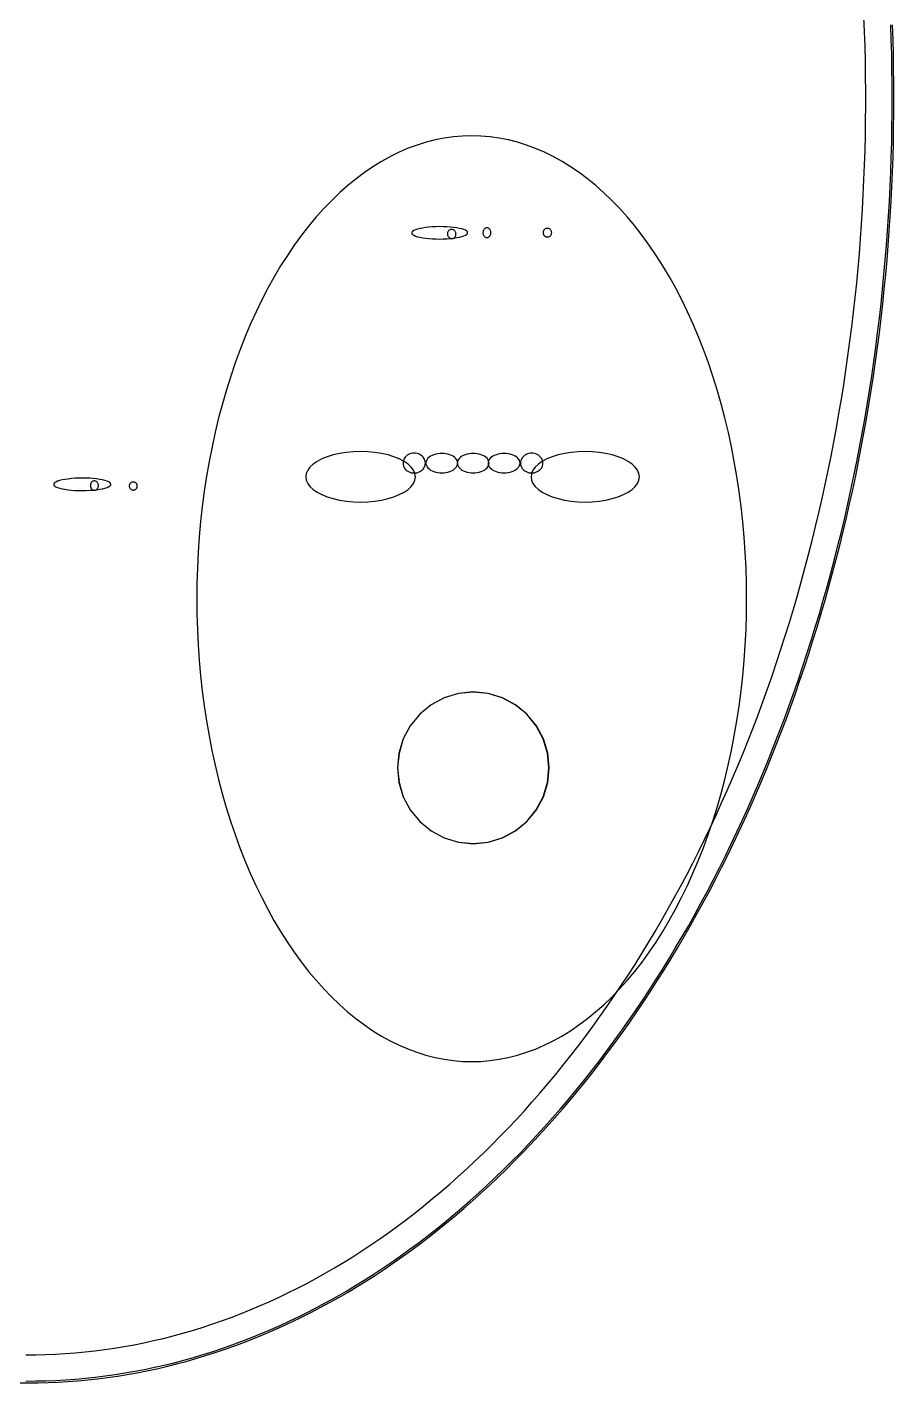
# Model space of a CAD drawing. Extents: x -4 to 217, y -26 to 302.
# Drawn here: x 106.2 to 216.7, y -25.6 to 147.2 of the extents above; entities that cross this region are included whole.
import ezdxf

# ---------------------------------------------------------------- set-up
doc = ezdxf.new("R2010")
doc.units = 0

msp = doc.modelspace()

# ---------------------------------------------------------------- linework, layer by layer
at = {"layer": 'CIRCLES'}
for p, q in [((161.17, 62.27), (159.35, 61.72)), ((161.16, 62.26), (159.35, 61.71)), ((163.04, 62.45), (161.16, 62.26)), ((163.05, 62.46), (161.17, 62.27)), ((164.93, 62.26), (163.04, 62.45)), ((164.94, 62.27), (163.05, 62.46)), ((166.74, 61.71), (164.93, 62.26)), ((166.76, 61.72), (164.94, 62.27)), ((157.68, 60.83), (156.22, 59.63)), ((157.68, 60.82), (156.22, 59.62)), ((159.35, 61.72), (157.68, 60.83)), ((159.35, 61.71), (157.68, 60.82)), ((168.41, 60.82), (166.74, 61.71)), ((168.43, 60.83), (166.76, 61.72)), ((169.87, 59.62), (168.41, 60.82)), ((169.89, 59.63), (168.43, 60.83)), ((156.22, 59.63), (155.01, 58.16)), ((156.22, 59.62), (155.02, 58.16)), ((171.07, 58.16), (169.87, 59.62)), ((171.1, 58.16), (169.89, 59.63)), ((155.01, 58.16), (154.12, 56.49)), ((155.02, 58.16), (154.13, 56.49)), ((171.96, 56.49), (171.07, 58.16)), ((171.99, 56.49), (171.1, 58.16)), ((154.12, 56.49), (153.57, 54.68)), ((154.13, 56.49), (153.58, 54.68)), ((172.51, 54.68), (171.96, 56.49)), ((172.54, 54.68), (171.99, 56.49)), ((153.57, 54.68), (153.38, 52.79)), ((153.58, 54.68), (153.39, 52.8)), ((172.7, 52.8), (172.51, 54.68)), ((172.73, 52.79), (172.54, 54.68)), ((153.38, 52.79), (153.57, 50.9)), ((153.39, 52.8), (153.58, 50.91)), ((172.51, 50.91), (172.7, 52.8)), ((172.54, 50.9), (172.73, 52.79)), ((153.57, 50.9), (154.12, 49.09)), ((153.58, 50.91), (154.13, 49.1)), ((171.96, 49.1), (172.51, 50.91)), ((171.99, 49.09), (172.54, 50.9)), ((154.12, 49.09), (155.01, 47.42)), ((154.13, 49.1), (155.02, 47.43)), ((171.07, 47.43), (171.96, 49.1)), ((171.1, 47.42), (171.99, 49.09)), ((155.01, 47.42), (156.22, 45.95)), ((155.02, 47.43), (156.22, 45.97)), ((169.87, 45.97), (171.07, 47.43)), ((169.89, 45.95), (171.1, 47.42)), ((156.22, 45.97), (157.68, 44.77)), ((156.22, 45.95), (157.68, 44.75)), ((168.41, 44.77), (169.87, 45.97)), ((168.43, 44.75), (169.89, 45.95)), ((157.68, 44.77), (159.35, 43.88)), ((157.68, 44.75), (159.35, 43.85)), ((159.35, 43.88), (161.16, 43.33)), ((159.35, 43.85), (161.17, 43.3)), ((161.16, 43.33), (163.04, 43.15)), ((161.17, 43.3), (163.05, 43.12)), ((163.04, 43.15), (164.93, 43.33)), ((163.05, 43.12), (164.94, 43.3)), ((164.93, 43.33), (166.74, 43.88)), ((164.94, 43.3), (166.76, 43.85)), ((166.74, 43.88), (168.41, 44.77)), ((166.76, 43.85), (168.43, 44.75))]:
    msp.add_line(p, q, dxfattribs=at)
at = {"layer": 'ELLIPSES'}
for p, q in [((212.93, 146.6), (212.86, 148.49)), ((216.33, 145.63), (216.27, 147.51)), ((216.56, 145.62), (216.49, 147.49)), ((212.99, 144.72), (212.93, 146.6)), ((216.39, 143.76), (216.33, 145.63)), ((216.61, 143.74), (216.56, 145.62)), ((213.04, 142.83), (212.99, 144.72)), ((216.42, 141.88), (216.39, 143.76)), ((216.64, 141.86), (216.61, 143.74)), ((213.07, 140.94), (213.04, 142.83)), ((216.44, 140), (216.42, 141.88)), ((216.67, 139.99), (216.64, 141.86)), ((213.08, 139.05), (213.07, 140.94)), ((216.45, 138.12), (216.44, 140)), ((216.67, 138.11), (216.67, 139.99)), ((213.08, 137.17), (213.08, 139.05)), ((213.07, 135.28), (213.08, 137.17)), ((216.44, 136.25), (216.45, 138.12)), ((216.67, 136.23), (216.67, 138.11)), ((213.04, 133.39), (213.07, 135.28)), ((216.42, 134.37), (216.44, 136.25)), ((216.64, 134.36), (216.67, 136.23)), ((159.35, 133.06), (158.19, 132.83)), ((160.52, 133.22), (159.35, 133.06)), ((161.69, 133.32), (160.52, 133.22)), ((162.86, 133.35), (161.69, 133.32)), ((164.03, 133.32), (162.86, 133.35)), ((165.2, 133.22), (164.03, 133.32)), ((166.37, 133.06), (165.2, 133.22)), ((212.99, 131.5), (213.04, 133.39)), ((216.39, 132.49), (216.42, 134.37)), ((216.61, 132.48), (216.64, 134.36)), ((154.74, 131.75), (153.6, 131.26)), ((155.88, 132.17), (154.74, 131.75)), ((157.03, 132.53), (155.88, 132.17)), ((158.19, 132.83), (157.03, 132.53)), ((167.53, 132.83), (166.37, 133.06)), ((168.69, 132.53), (167.53, 132.83)), ((169.84, 132.17), (168.69, 132.53)), ((170.99, 131.74), (169.84, 132.17)), ((172.12, 131.26), (170.99, 131.74)), ((212.93, 129.62), (212.99, 131.5)), ((216.33, 130.61), (216.39, 132.49)), ((216.56, 130.6), (216.61, 132.48)), ((151.36, 130.09), (150.26, 129.41)), ((152.48, 130.71), (151.36, 130.09)), ((153.6, 131.26), (152.48, 130.71)), ((173.25, 130.7), (172.12, 131.26)), ((174.36, 130.09), (173.25, 130.7)), ((175.46, 129.41), (174.36, 130.09)), ((212.86, 127.73), (212.93, 129.62)), ((216.27, 128.74), (216.33, 130.61)), ((216.49, 128.73), (216.56, 130.6)), ((148.11, 127.87), (147.05, 127.01)), ((149.18, 128.67), (148.11, 127.87)), ((150.26, 129.41), (149.18, 128.67)), ((176.55, 128.67), (175.46, 129.41)), ((177.62, 127.87), (176.55, 128.67)), ((216.19, 126.87), (216.27, 128.74)), ((216.41, 126.86), (216.49, 128.73)), ((147.05, 127.01), (146.02, 126.1)), ((178.67, 127.01), (177.62, 127.87)), ((179.71, 126.09), (178.67, 127.01)), ((212.77, 125.85), (212.86, 127.73)), ((216.1, 124.99), (216.19, 126.87)), ((216.32, 124.98), (216.41, 126.86)), ((145, 125.12), (144, 124.09)), ((146.02, 126.1), (145, 125.12)), ((180.72, 125.11), (179.71, 126.09)), ((181.72, 124.08), (180.72, 125.11)), ((212.67, 123.97), (212.77, 125.85)), ((215.99, 123.12), (216.1, 124.99)), ((216.21, 123.11), (216.32, 124.98)), ((143.02, 123), (142.07, 121.86)), ((144, 124.09), (143.02, 123)), ((182.7, 122.99), (181.72, 124.08)), ((183.65, 121.85), (182.7, 122.99)), ((212.55, 122.09), (212.67, 123.97)), ((215.86, 121.25), (215.99, 123.12)), ((216.08, 121.25), (216.21, 123.11)), ((142.07, 121.86), (141.14, 120.66)), ((155.23, 121.06), (155.2, 120.96)), ((155.32, 121.16), (155.23, 121.06)), ((155.46, 121.26), (155.32, 121.16)), ((155.67, 121.35), (155.46, 121.26)), ((155.93, 121.44), (155.67, 121.35)), ((156.24, 121.52), (155.93, 121.44)), ((156.59, 121.59), (156.24, 121.52)), ((156.97, 121.65), (156.59, 121.59)), ((157.39, 121.7), (156.97, 121.65)), ((157.83, 121.74), (157.39, 121.7)), ((158.29, 121.76), (157.83, 121.74)), ((158.76, 121.77), (158.29, 121.76)), ((159.22, 121.76), (158.76, 121.77)), ((159.68, 121.75), (159.22, 121.76)), ((160.12, 121.72), (159.68, 121.75)), ((159.77, 120.97), (159.76, 120.89)), ((159.78, 121.04), (159.77, 120.97)), ((159.81, 121.11), (159.78, 121.04)), ((159.85, 121.17), (159.81, 121.11)), ((159.89, 121.23), (159.85, 121.17)), ((159.94, 121.29), (159.89, 121.23)), ((160, 121.33), (159.94, 121.29)), ((160.06, 121.37), (160, 121.33)), ((160.13, 121.39), (160.06, 121.37)), ((160.54, 121.67), (160.12, 121.72)), ((160.19, 121.41), (160.13, 121.39)), ((160.27, 121.42), (160.19, 121.41)), ((160.34, 121.42), (160.27, 121.42)), ((160.41, 121.4), (160.34, 121.42)), ((160.48, 121.38), (160.41, 121.4)), ((160.54, 121.35), (160.48, 121.38)), ((160.93, 121.62), (160.54, 121.67)), ((160.6, 121.31), (160.54, 121.35)), ((160.66, 121.26), (160.6, 121.31)), ((160.71, 121.21), (160.66, 121.26)), ((160.75, 121.14), (160.71, 121.21)), ((160.79, 121.08), (160.75, 121.14)), ((160.82, 121.01), (160.79, 121.08)), ((160.83, 120.93), (160.82, 121.01)), ((161.28, 121.55), (160.93, 121.62)), ((161.59, 121.48), (161.28, 121.55)), ((161.85, 121.39), (161.59, 121.48)), ((162.06, 121.3), (161.85, 121.39)), ((162.21, 121.21), (162.06, 121.3)), ((162.3, 121.11), (162.21, 121.21)), ((162.33, 121), (162.3, 121.11)), ((162.3, 120.9), (162.33, 121)), ((164.28, 121.08), (164.27, 121)), ((164.27, 121), (164.28, 120.92)), ((164.29, 121.16), (164.28, 121.08)), ((164.31, 121.24), (164.29, 121.16)), ((164.34, 121.31), (164.31, 121.24)), ((164.38, 121.38), (164.34, 121.31)), ((164.42, 121.45), (164.38, 121.38)), ((164.47, 121.5), (164.42, 121.45)), ((164.53, 121.55), (164.47, 121.5)), ((164.59, 121.58), (164.53, 121.55)), ((164.65, 121.61), (164.59, 121.58)), ((164.72, 121.62), (164.65, 121.61)), ((164.78, 121.63), (164.72, 121.62)), ((164.85, 121.62), (164.78, 121.63)), ((164.91, 121.61), (164.85, 121.62)), ((164.98, 121.58), (164.91, 121.61)), ((165.04, 121.55), (164.98, 121.58)), ((165.09, 121.5), (165.04, 121.55)), ((165.14, 121.45), (165.09, 121.5)), ((165.19, 121.38), (165.14, 121.45)), ((165.22, 121.31), (165.19, 121.38)), ((165.25, 121.24), (165.22, 121.31)), ((165.28, 121.16), (165.25, 121.24)), ((165.29, 121.08), (165.28, 121.16)), ((165.29, 121), (165.29, 121.08)), ((165.29, 120.92), (165.29, 121)), ((171.97, 121.14), (171.95, 121.07)), ((171.95, 121.07), (171.95, 121)), ((171.95, 121), (171.95, 120.93)), ((171.99, 121.21), (171.97, 121.14)), ((172.02, 121.27), (171.99, 121.21)), ((172.06, 121.33), (172.02, 121.27)), ((172.11, 121.39), (172.06, 121.33)), ((172.16, 121.44), (172.11, 121.39)), ((172.22, 121.48), (172.16, 121.44)), ((172.29, 121.51), (172.22, 121.48)), ((172.36, 121.53), (172.29, 121.51)), ((172.43, 121.55), (172.36, 121.53)), ((172.5, 121.55), (172.43, 121.55)), ((172.57, 121.55), (172.5, 121.55)), ((172.64, 121.53), (172.57, 121.55)), ((172.71, 121.51), (172.64, 121.53)), ((172.77, 121.48), (172.71, 121.51)), ((172.83, 121.44), (172.77, 121.48)), ((172.89, 121.39), (172.83, 121.44)), ((172.94, 121.33), (172.89, 121.39)), ((172.98, 121.27), (172.94, 121.33)), ((173.01, 121.21), (172.98, 121.27)), ((173.03, 121.14), (173.01, 121.21)), ((173.04, 121.07), (173.03, 121.14)), ((173.05, 121), (173.04, 121.07)), ((173.04, 120.93), (173.05, 121)), ((184.58, 120.65), (183.65, 121.85)), ((212.41, 120.21), (212.55, 122.09)), ((215.73, 119.39), (215.86, 121.25)), ((215.95, 119.38), (216.08, 121.25)), ((140.23, 119.41), (139.35, 118.11)), ((141.14, 120.66), (140.23, 119.41)), ((155.2, 120.96), (155.23, 120.86)), ((155.23, 120.86), (155.32, 120.76)), ((155.32, 120.76), (155.47, 120.66)), ((155.47, 120.66), (155.68, 120.57)), ((155.68, 120.57), (155.94, 120.48)), ((155.94, 120.48), (156.24, 120.41)), ((156.24, 120.41), (156.6, 120.34)), ((156.6, 120.34), (156.98, 120.29)), ((156.98, 120.29), (157.4, 120.25)), ((157.4, 120.25), (157.84, 120.22)), ((157.84, 120.22), (158.3, 120.2)), ((158.3, 120.2), (158.77, 120.19)), ((158.77, 120.19), (159.23, 120.2)), ((159.23, 120.2), (159.69, 120.23)), ((159.69, 120.23), (160.13, 120.26)), ((159.76, 120.89), (159.76, 120.81)), ((159.76, 120.81), (159.76, 120.74)), ((159.76, 120.74), (159.78, 120.66)), ((159.78, 120.66), (159.81, 120.59)), ((159.81, 120.59), (159.85, 120.52)), ((159.85, 120.52), (159.89, 120.46)), ((159.89, 120.46), (159.94, 120.41)), ((159.94, 120.41), (160, 120.36)), ((160, 120.36), (160.06, 120.32)), ((160.06, 120.32), (160.12, 120.28)), ((160.12, 120.28), (160.19, 120.26)), ((160.13, 120.26), (160.55, 120.31)), ((160.19, 120.26), (160.26, 120.25)), ((160.26, 120.25), (160.33, 120.25)), ((160.33, 120.25), (160.4, 120.26)), ((160.4, 120.26), (160.47, 120.27)), ((160.47, 120.27), (160.54, 120.3)), ((160.54, 120.3), (160.6, 120.34)), ((160.55, 120.31), (160.94, 120.37)), ((160.6, 120.34), (160.66, 120.38)), ((160.66, 120.38), (160.71, 120.43)), ((160.71, 120.43), (160.75, 120.49)), ((160.75, 120.49), (160.79, 120.56)), ((160.79, 120.56), (160.81, 120.63)), ((160.81, 120.63), (160.83, 120.7)), ((160.84, 120.85), (160.83, 120.93)), ((160.83, 120.7), (160.84, 120.78)), ((160.84, 120.78), (160.84, 120.85)), ((160.94, 120.37), (161.29, 120.44)), ((161.29, 120.44), (161.6, 120.52)), ((161.6, 120.52), (161.86, 120.61)), ((161.86, 120.61), (162.06, 120.7)), ((162.06, 120.7), (162.21, 120.8)), ((162.21, 120.8), (162.3, 120.9)), ((164.28, 120.92), (164.29, 120.84)), ((164.29, 120.84), (164.31, 120.76)), ((164.31, 120.76), (164.34, 120.68)), ((164.34, 120.68), (164.38, 120.62)), ((164.38, 120.62), (164.42, 120.55)), ((164.42, 120.55), (164.47, 120.5)), ((164.47, 120.5), (164.53, 120.45)), ((164.53, 120.45), (164.59, 120.42)), ((164.59, 120.42), (164.65, 120.39)), ((164.65, 120.39), (164.72, 120.37)), ((164.72, 120.37), (164.78, 120.37)), ((164.78, 120.37), (164.85, 120.37)), ((164.85, 120.37), (164.91, 120.39)), ((164.91, 120.39), (164.98, 120.42)), ((164.98, 120.42), (165.04, 120.45)), ((165.04, 120.45), (165.09, 120.5)), ((165.09, 120.5), (165.14, 120.55)), ((165.14, 120.55), (165.19, 120.62)), ((165.19, 120.62), (165.22, 120.68)), ((165.22, 120.68), (165.25, 120.76)), ((165.25, 120.76), (165.28, 120.84)), ((165.28, 120.84), (165.29, 120.92)), ((171.95, 120.93), (171.97, 120.86)), ((171.97, 120.86), (171.99, 120.79)), ((171.99, 120.79), (172.02, 120.72)), ((172.02, 120.72), (172.06, 120.66)), ((172.06, 120.66), (172.11, 120.61)), ((172.11, 120.61), (172.16, 120.56)), ((172.16, 120.56), (172.22, 120.52)), ((172.22, 120.52), (172.29, 120.49)), ((172.29, 120.49), (172.36, 120.47)), ((172.36, 120.47), (172.43, 120.45)), ((172.43, 120.45), (172.5, 120.45)), ((172.5, 120.45), (172.57, 120.45)), ((172.57, 120.45), (172.64, 120.47)), ((172.64, 120.47), (172.71, 120.49)), ((172.71, 120.49), (172.77, 120.52)), ((172.77, 120.52), (172.83, 120.56)), ((172.83, 120.56), (172.89, 120.61)), ((172.89, 120.61), (172.94, 120.66)), ((172.94, 120.66), (172.98, 120.72)), ((172.98, 120.72), (173.01, 120.79)), ((173.01, 120.79), (173.03, 120.86)), ((173.03, 120.86), (173.04, 120.93)), ((185.49, 119.4), (184.58, 120.65)), ((186.37, 118.11), (185.49, 119.4)), ((212.27, 118.34), (212.41, 120.21)), ((215.57, 117.52), (215.73, 119.39)), ((215.8, 117.52), (215.95, 119.38)), ((139.35, 118.11), (138.49, 116.77)), ((187.23, 116.76), (186.37, 118.11)), ((212.1, 116.47), (212.27, 118.34)), ((215.41, 115.66), (215.57, 117.52)), ((215.63, 115.66), (215.8, 117.52)), ((138.49, 116.77), (137.66, 115.37)), ((188.06, 115.36), (187.23, 116.76)), ((211.93, 114.6), (212.1, 116.47)), ((137.66, 115.37), (136.86, 113.93)), ((188.86, 113.92), (188.06, 115.36)), ((211.73, 112.73), (211.93, 114.6)), ((215.23, 113.8), (215.41, 115.66)), ((215.45, 113.8), (215.63, 115.66)), ((136.09, 112.45), (135.35, 110.92)), ((136.86, 113.93), (136.09, 112.45)), ((189.63, 112.44), (188.86, 113.92)), ((190.37, 110.91), (189.63, 112.44)), ((211.53, 110.87), (211.73, 112.73)), ((215.03, 111.95), (215.23, 113.8)), ((215.25, 111.94), (215.45, 113.8)), ((135.35, 110.92), (134.64, 109.36)), ((191.08, 109.34), (190.37, 110.91)), ((211.3, 109.01), (211.53, 110.87)), ((214.82, 110.09), (215.03, 111.95)), ((215.04, 110.09), (215.25, 111.94)), ((134.64, 109.36), (133.96, 107.75)), ((191.76, 107.74), (191.08, 109.34)), ((211.07, 107.16), (211.3, 109.01)), ((214.6, 108.25), (214.82, 110.09)), ((214.82, 108.24), (215.04, 110.09)), ((133.96, 107.75), (133.31, 106.11)), ((192.4, 106.09), (191.76, 107.74)), ((210.82, 105.31), (211.07, 107.16)), ((214.36, 106.4), (214.6, 108.25)), ((214.58, 106.4), (214.82, 108.24)), ((133.31, 106.11), (132.7, 104.43)), ((193.02, 104.41), (192.4, 106.09)), ((214.11, 104.56), (214.36, 106.4)), ((214.33, 104.56), (214.58, 106.4)), ((132.7, 104.43), (132.12, 102.71)), ((193.6, 102.7), (193.02, 104.41)), ((210.55, 103.46), (210.82, 105.31)), ((213.84, 102.73), (214.11, 104.56)), ((214.06, 102.73), (214.33, 104.56)), ((132.12, 102.71), (131.57, 100.97)), ((194.14, 100.96), (193.6, 102.7)), ((210.27, 101.62), (210.55, 103.46)), ((213.56, 100.89), (213.84, 102.73)), ((213.78, 100.9), (214.06, 102.73)), ((131.57, 100.97), (131.06, 99.19)), ((194.65, 99.18), (194.14, 100.96)), ((209.98, 99.78), (210.27, 101.62)), ((213.26, 99.07), (213.56, 100.89)), ((213.49, 99.07), (213.78, 100.9)), ((131.06, 99.19), (130.58, 97.39)), ((195.13, 97.38), (194.65, 99.18)), ((209.67, 97.95), (209.98, 99.78)), ((212.95, 97.25), (213.26, 99.07)), ((213.18, 97.25), (213.49, 99.07)), ((130.58, 97.39), (130.14, 95.56)), ((195.57, 95.55), (195.13, 97.38)), ((209.35, 96.13), (209.67, 97.95)), ((212.63, 95.43), (212.95, 97.25)), ((212.86, 95.43), (213.18, 97.25)), ((130.14, 95.56), (129.74, 93.71)), ((195.97, 93.7), (195.57, 95.55)), ((209.01, 94.31), (209.35, 96.13)), ((212.29, 93.62), (212.63, 95.43)), ((212.52, 93.62), (212.86, 95.43)), ((129.74, 93.71), (129.37, 91.84)), ((196.33, 91.82), (195.97, 93.7)), ((208.66, 92.5), (209.01, 94.31)), ((211.94, 91.82), (212.29, 93.62)), ((212.17, 91.82), (212.52, 93.62)), ((129.37, 91.84), (129.05, 89.95)), ((143.14, 91.84), (142.64, 91.49)), ((143.75, 92.16), (143.14, 91.84)), ((144.43, 92.44), (143.75, 92.16)), ((145.19, 92.67), (144.43, 92.44)), ((146.01, 92.86), (145.19, 92.67)), ((146.88, 92.99), (146.01, 92.86)), ((147.77, 93.08), (146.88, 92.99)), ((148.69, 93.1), (147.77, 93.08)), ((149.6, 93.08), (148.69, 93.1)), ((150.49, 92.99), (149.6, 93.08)), ((151.36, 92.86), (150.49, 92.99)), ((152.18, 92.67), (151.36, 92.86)), ((152.94, 92.44), (152.18, 92.67)), ((153.62, 92.16), (152.94, 92.44)), ((154.23, 91.84), (153.62, 92.16)), ((154.1, 91.79), (154.09, 91.63)), ((154.09, 91.63), (154.1, 91.47)), ((154.14, 91.96), (154.1, 91.79)), ((154.2, 92.11), (154.14, 91.96)), ((154.28, 92.26), (154.2, 92.11)), ((154.74, 91.49), (154.23, 91.84)), ((154.38, 92.4), (154.28, 92.26)), ((154.5, 92.52), (154.38, 92.4)), ((154.64, 92.63), (154.5, 92.52)), ((154.8, 92.72), (154.64, 92.63)), ((154.97, 92.79), (154.8, 92.72)), ((155.14, 92.85), (154.97, 92.79)), ((155.33, 92.88), (155.14, 92.85)), ((155.51, 92.89), (155.33, 92.88)), ((155.7, 92.88), (155.51, 92.89)), ((155.88, 92.85), (155.7, 92.88)), ((156.06, 92.79), (155.88, 92.85)), ((156.22, 92.72), (156.06, 92.79)), ((156.38, 92.63), (156.22, 92.72)), ((156.52, 92.52), (156.38, 92.63)), ((156.64, 92.4), (156.52, 92.52)), ((156.74, 92.26), (156.64, 92.4)), ((156.83, 92.11), (156.74, 92.26)), ((156.89, 91.96), (156.83, 92.11)), ((156.92, 91.79), (156.89, 91.96)), ((156.94, 91.63), (156.92, 91.79)), ((156.92, 91.47), (156.94, 91.63)), ((157.02, 91.79), (157, 91.63)), ((157, 91.63), (157.02, 91.47)), ((157.07, 91.95), (157.02, 91.79)), ((157.16, 92.1), (157.07, 91.95)), ((157.27, 92.25), (157.16, 92.1)), ((157.42, 92.39), (157.27, 92.25)), ((157.6, 92.51), (157.42, 92.39)), ((157.8, 92.61), (157.6, 92.51)), ((158.02, 92.7), (157.8, 92.61)), ((158.26, 92.78), (158.02, 92.7)), ((158.51, 92.83), (158.26, 92.78)), ((158.77, 92.86), (158.51, 92.83)), ((159.04, 92.87), (158.77, 92.86)), ((159.3, 92.86), (159.04, 92.87)), ((159.56, 92.83), (159.3, 92.86)), ((159.81, 92.78), (159.56, 92.83)), ((160.05, 92.7), (159.81, 92.78)), ((160.27, 92.61), (160.05, 92.7)), ((160.47, 92.51), (160.27, 92.61)), ((160.65, 92.39), (160.47, 92.51)), ((160.8, 92.25), (160.65, 92.39)), ((160.91, 92.1), (160.8, 92.25)), ((161, 91.95), (160.91, 92.1)), ((161.05, 91.79), (161, 91.95)), ((161.02, 91.79), (161, 91.63)), ((161, 91.63), (161.02, 91.47)), ((161.07, 91.95), (161.02, 91.79)), ((161.07, 91.63), (161.05, 91.79)), ((161.05, 91.47), (161.07, 91.63)), ((161.16, 92.1), (161.07, 91.95)), ((161.28, 92.25), (161.16, 92.1)), ((161.42, 92.39), (161.28, 92.25)), ((161.6, 92.51), (161.42, 92.39)), ((161.8, 92.61), (161.6, 92.51)), ((162.02, 92.7), (161.8, 92.61)), ((162.26, 92.78), (162.02, 92.7)), ((162.51, 92.83), (162.26, 92.78)), ((162.77, 92.86), (162.51, 92.83)), ((163.04, 92.87), (162.77, 92.86)), ((163.3, 92.86), (163.04, 92.87)), ((163.56, 92.83), (163.3, 92.86)), ((163.81, 92.78), (163.56, 92.83)), ((164.05, 92.7), (163.81, 92.78)), ((164.27, 92.61), (164.05, 92.7)), ((164.47, 92.51), (164.27, 92.61)), ((164.65, 92.39), (164.47, 92.51)), ((164.8, 92.25), (164.65, 92.39)), ((164.91, 92.1), (164.8, 92.25)), ((165, 91.95), (164.91, 92.1)), ((164.96, 91.79), (164.94, 91.63)), ((164.94, 91.63), (164.96, 91.47)), ((165.01, 91.95), (164.96, 91.79)), ((165.05, 91.79), (165, 91.95)), ((165.09, 92.1), (165.01, 91.95)), ((165.07, 91.63), (165.05, 91.79)), ((165.05, 91.47), (165.07, 91.63)), ((165.21, 92.25), (165.09, 92.1)), ((165.36, 92.39), (165.21, 92.25)), ((165.54, 92.51), (165.36, 92.39)), ((165.74, 92.61), (165.54, 92.51)), ((165.96, 92.7), (165.74, 92.61)), ((166.2, 92.78), (165.96, 92.7)), ((166.45, 92.83), (166.2, 92.78)), ((166.71, 92.86), (166.45, 92.83)), ((166.97, 92.87), (166.71, 92.86)), ((167.24, 92.86), (166.97, 92.87)), ((167.5, 92.83), (167.24, 92.86)), ((167.75, 92.78), (167.5, 92.83)), ((167.99, 92.7), (167.75, 92.78)), ((168.21, 92.61), (167.99, 92.7)), ((168.41, 92.51), (168.21, 92.61)), ((168.59, 92.39), (168.41, 92.51)), ((168.73, 92.25), (168.59, 92.39)), ((168.85, 92.1), (168.73, 92.25)), ((168.94, 91.95), (168.85, 92.1)), ((168.99, 91.79), (168.94, 91.95)), ((169.01, 91.63), (168.99, 91.79)), ((168.99, 91.47), (169.01, 91.63)), ((169.09, 91.79), (169.07, 91.63)), ((169.07, 91.63), (169.09, 91.47)), ((169.12, 91.96), (169.09, 91.79)), ((169.18, 92.11), (169.12, 91.96)), ((169.26, 92.26), (169.18, 92.11)), ((169.37, 92.4), (169.26, 92.26)), ((169.49, 92.52), (169.37, 92.4)), ((169.63, 92.63), (169.49, 92.52)), ((169.79, 92.72), (169.63, 92.63)), ((169.95, 92.79), (169.79, 92.72)), ((170.13, 92.85), (169.95, 92.79)), ((170.31, 92.88), (170.13, 92.85)), ((170.5, 92.89), (170.31, 92.88)), ((170.68, 92.88), (170.5, 92.89)), ((170.87, 92.85), (170.68, 92.88)), ((171.04, 92.79), (170.87, 92.85)), ((171.21, 92.72), (171.04, 92.79)), ((171.36, 92.63), (171.21, 92.72)), ((171.85, 91.84), (171.35, 91.49)), ((171.5, 92.52), (171.36, 92.63)), ((171.63, 92.4), (171.5, 92.52)), ((171.73, 92.26), (171.63, 92.4)), ((171.81, 92.11), (171.73, 92.26)), ((171.87, 91.96), (171.81, 92.11)), ((172.44, 92.16), (171.85, 91.84)), ((171.91, 91.79), (171.87, 91.96)), ((171.92, 91.63), (171.91, 91.79)), ((171.91, 91.47), (171.92, 91.63)), ((173.12, 92.44), (172.44, 92.16)), ((173.87, 92.67), (173.12, 92.44)), ((174.68, 92.86), (173.87, 92.67)), ((175.54, 93), (174.68, 92.86)), ((176.42, 93.08), (175.54, 93)), ((177.32, 93.1), (176.42, 93.08)), ((178.22, 93.08), (177.32, 93.1)), ((179.11, 93), (178.22, 93.08)), ((179.96, 92.86), (179.11, 93)), ((180.77, 92.67), (179.96, 92.86)), ((181.52, 92.44), (180.77, 92.67)), ((182.2, 92.16), (181.52, 92.44)), ((182.8, 91.84), (182.2, 92.16)), ((183.3, 91.49), (182.8, 91.84)), ((196.66, 89.93), (196.33, 91.82)), ((208.29, 90.69), (208.66, 92.5)), ((211.58, 90.02), (211.94, 91.82)), ((211.8, 90.02), (212.17, 91.82)), ((129.05, 89.95), (128.75, 88.04)), ((141.76, 90.3), (141.7, 89.88)), ((141.7, 89.88), (141.76, 89.46)), ((141.94, 90.72), (141.76, 90.3)), ((142.23, 91.12), (141.94, 90.72)), ((142.64, 91.49), (142.23, 91.12)), ((154.1, 91.47), (154.14, 91.3)), ((154.14, 91.3), (154.2, 91.15)), ((154.2, 91.15), (154.28, 91)), ((154.28, 91), (154.38, 90.86)), ((154.38, 90.86), (154.5, 90.74)), ((154.5, 90.74), (154.64, 90.63)), ((154.64, 90.63), (154.8, 90.54)), ((155.14, 91.12), (154.74, 91.49)), ((154.8, 90.54), (154.97, 90.47)), ((154.97, 90.47), (155.14, 90.41)), ((155.43, 90.72), (155.14, 91.12)), ((155.14, 90.41), (155.33, 90.38)), ((155.33, 90.38), (155.51, 90.37)), ((155.61, 90.3), (155.43, 90.72)), ((155.51, 90.37), (155.7, 90.38)), ((155.67, 89.88), (155.61, 90.3)), ((155.61, 89.46), (155.67, 89.88)), ((155.7, 90.38), (155.88, 90.41)), ((155.88, 90.41), (156.06, 90.47)), ((156.06, 90.47), (156.22, 90.54)), ((156.22, 90.54), (156.38, 90.63)), ((156.38, 90.63), (156.52, 90.74)), ((156.52, 90.74), (156.64, 90.86)), ((156.64, 90.86), (156.74, 91)), ((156.74, 91), (156.83, 91.15)), ((156.83, 91.15), (156.89, 91.3)), ((156.89, 91.3), (156.92, 91.47)), ((157.02, 91.47), (157.07, 91.31)), ((157.07, 91.31), (157.16, 91.16)), ((157.16, 91.16), (157.27, 91.01)), ((157.27, 91.01), (157.42, 90.88)), ((157.42, 90.88), (157.6, 90.75)), ((157.6, 90.75), (157.8, 90.65)), ((157.8, 90.65), (158.02, 90.56)), ((158.02, 90.56), (158.26, 90.48)), ((158.26, 90.48), (158.51, 90.43)), ((158.51, 90.43), (158.77, 90.4)), ((158.77, 90.4), (159.04, 90.39)), ((159.04, 90.39), (159.3, 90.4)), ((159.3, 90.4), (159.56, 90.43)), ((159.56, 90.43), (159.81, 90.48)), ((159.81, 90.48), (160.05, 90.56)), ((160.05, 90.56), (160.27, 90.65)), ((160.27, 90.65), (160.47, 90.75)), ((160.47, 90.75), (160.65, 90.88)), ((160.65, 90.88), (160.8, 91.01)), ((160.8, 91.01), (160.91, 91.16)), ((160.91, 91.16), (161, 91.31)), ((161, 91.31), (161.05, 91.47)), ((161.02, 91.47), (161.07, 91.31)), ((161.07, 91.31), (161.16, 91.16)), ((161.16, 91.16), (161.28, 91.01)), ((161.28, 91.01), (161.42, 90.88)), ((161.42, 90.88), (161.6, 90.75)), ((161.6, 90.75), (161.8, 90.65)), ((161.8, 90.65), (162.02, 90.56)), ((162.02, 90.56), (162.26, 90.48)), ((162.26, 90.48), (162.51, 90.43)), ((162.51, 90.43), (162.77, 90.4)), ((162.77, 90.4), (163.04, 90.39)), ((163.04, 90.39), (163.3, 90.4)), ((163.3, 90.4), (163.56, 90.43)), ((163.56, 90.43), (163.81, 90.48)), ((163.81, 90.48), (164.05, 90.56)), ((164.05, 90.56), (164.27, 90.65)), ((164.27, 90.65), (164.47, 90.75)), ((164.47, 90.75), (164.65, 90.88)), ((164.65, 90.88), (164.8, 91.01)), ((164.8, 91.01), (164.91, 91.16)), ((164.91, 91.16), (165, 91.31)), ((164.96, 91.47), (165.01, 91.31)), ((165, 91.31), (165.05, 91.47)), ((165.01, 91.31), (165.09, 91.16)), ((165.09, 91.16), (165.21, 91.01)), ((165.21, 91.01), (165.36, 90.88)), ((165.36, 90.88), (165.54, 90.75)), ((165.54, 90.75), (165.74, 90.65)), ((165.74, 90.65), (165.96, 90.56)), ((165.96, 90.56), (166.2, 90.48)), ((166.2, 90.48), (166.45, 90.43)), ((166.45, 90.43), (166.71, 90.4)), ((166.71, 90.4), (166.97, 90.39)), ((166.97, 90.39), (167.24, 90.4)), ((167.24, 90.4), (167.5, 90.43)), ((167.5, 90.43), (167.75, 90.48)), ((167.75, 90.48), (167.99, 90.56)), ((167.99, 90.56), (168.21, 90.65)), ((168.21, 90.65), (168.41, 90.75)), ((168.41, 90.75), (168.59, 90.88)), ((168.59, 90.88), (168.73, 91.01)), ((168.73, 91.01), (168.85, 91.16)), ((168.85, 91.16), (168.94, 91.31)), ((168.94, 91.31), (168.99, 91.47)), ((169.09, 91.47), (169.12, 91.3)), ((169.12, 91.3), (169.18, 91.15)), ((169.18, 91.15), (169.26, 91)), ((169.26, 91), (169.37, 90.86)), ((169.37, 90.86), (169.49, 90.74)), ((169.49, 90.74), (169.63, 90.63)), ((169.63, 90.63), (169.79, 90.54)), ((169.79, 90.54), (169.95, 90.47)), ((169.95, 90.47), (170.13, 90.41)), ((170.13, 90.41), (170.31, 90.38)), ((170.31, 90.38), (170.5, 90.37)), ((170.48, 90.3), (170.42, 89.88)), ((170.42, 89.88), (170.48, 89.46)), ((170.66, 90.72), (170.48, 90.3)), ((170.5, 90.37), (170.68, 90.38)), ((170.95, 91.12), (170.66, 90.72)), ((170.68, 90.38), (170.87, 90.41)), ((170.87, 90.41), (171.04, 90.47)), ((171.35, 91.49), (170.95, 91.12)), ((171.04, 90.47), (171.21, 90.54)), ((171.21, 90.54), (171.36, 90.63)), ((171.36, 90.63), (171.5, 90.74)), ((171.5, 90.74), (171.63, 90.86)), ((171.63, 90.86), (171.73, 91)), ((171.73, 91), (171.81, 91.15)), ((171.81, 91.15), (171.87, 91.3)), ((171.87, 91.3), (171.91, 91.47)), ((183.7, 91.12), (183.3, 91.49)), ((183.99, 90.72), (183.7, 91.12)), ((184.16, 90.3), (183.99, 90.72)), ((184.22, 89.88), (184.16, 90.3)), ((184.16, 89.46), (184.22, 89.88)), ((196.95, 88.02), (196.66, 89.93)), ((207.91, 88.89), (208.29, 90.69)), ((211.2, 88.23), (211.58, 90.02)), ((211.42, 88.23), (211.8, 90.02)), ((109.59, 89.02), (109.56, 88.91)), ((109.56, 88.91), (109.59, 88.81)), ((109.69, 89.12), (109.59, 89.02)), ((109.59, 88.81), (109.69, 88.71)), ((109.84, 89.22), (109.69, 89.12)), ((109.69, 88.71), (109.84, 88.61)), ((110.05, 89.31), (109.84, 89.22)), ((109.84, 88.61), (110.05, 88.52)), ((110.31, 89.4), (110.05, 89.31)), ((110.05, 88.52), (110.32, 88.43)), ((110.63, 89.48), (110.31, 89.4)), ((110.32, 88.43), (110.63, 88.35)), ((110.99, 89.55), (110.63, 89.48)), ((110.63, 88.35), (110.99, 88.29)), ((111.38, 89.6), (110.99, 89.55)), ((110.99, 88.29), (111.39, 88.23)), ((111.81, 89.65), (111.38, 89.6)), ((111.39, 88.23), (111.81, 88.18)), ((112.26, 89.69), (111.81, 89.65)), ((111.81, 88.18), (112.26, 88.15)), ((112.73, 89.71), (112.26, 89.69)), ((112.26, 88.15), (112.73, 88.13)), ((113.2, 89.72), (112.73, 89.71)), ((112.73, 88.13), (113.21, 88.13)), ((113.68, 89.71), (113.2, 89.72)), ((113.21, 88.13), (113.68, 88.14)), ((114.15, 89.69), (113.68, 89.71)), ((113.68, 88.14), (114.15, 88.16)), ((114.6, 89.66), (114.15, 89.69)), ((114.15, 88.16), (114.6, 88.19)), ((114.24, 88.85), (114.23, 88.77)), ((114.23, 88.77), (114.24, 88.7)), ((114.25, 88.93), (114.24, 88.85)), ((114.24, 88.7), (114.25, 88.62)), ((114.27, 89), (114.25, 88.93)), ((114.25, 88.62), (114.27, 88.55)), ((114.3, 89.07), (114.27, 89)), ((114.27, 88.55), (114.3, 88.48)), ((114.34, 89.13), (114.3, 89.07)), ((114.3, 88.48), (114.34, 88.41)), ((114.38, 89.19), (114.34, 89.13)), ((114.34, 88.41), (114.38, 88.35)), ((114.43, 89.24), (114.38, 89.19)), ((114.38, 88.35), (114.43, 88.3)), ((114.49, 89.29), (114.43, 89.24)), ((114.43, 88.3), (114.49, 88.26)), ((114.55, 89.32), (114.49, 89.29)), ((114.49, 88.26), (114.55, 88.23)), ((114.61, 89.34), (114.55, 89.32)), ((114.55, 88.23), (114.61, 88.2)), ((115.02, 89.61), (114.6, 89.66)), ((114.6, 88.19), (115.03, 88.24)), ((114.68, 89.36), (114.61, 89.34)), ((114.61, 88.2), (114.68, 88.19)), ((114.74, 89.36), (114.68, 89.36)), ((114.68, 88.19), (114.74, 88.18)), ((114.81, 89.36), (114.74, 89.36)), ((114.74, 88.18), (114.81, 88.19)), ((114.88, 89.34), (114.81, 89.36)), ((114.81, 88.19), (114.88, 88.2)), ((114.94, 89.32), (114.88, 89.34)), ((114.88, 88.2), (114.94, 88.23)), ((115, 89.29), (114.94, 89.32)), ((114.94, 88.23), (115, 88.26)), ((115.06, 89.24), (115, 89.29)), ((115, 88.26), (115.06, 88.3)), ((115.42, 89.56), (115.02, 89.61)), ((115.03, 88.24), (115.42, 88.3)), ((115.11, 89.19), (115.06, 89.24)), ((115.06, 88.3), (115.11, 88.35)), ((115.15, 89.13), (115.11, 89.19)), ((115.11, 88.35), (115.15, 88.41)), ((115.19, 89.07), (115.15, 89.13)), ((115.15, 88.41), (115.19, 88.48)), ((115.22, 89), (115.19, 89.07)), ((115.19, 88.48), (115.22, 88.55)), ((115.24, 88.93), (115.22, 89)), ((115.22, 88.55), (115.24, 88.62)), ((115.25, 88.85), (115.24, 88.93)), ((115.24, 88.62), (115.25, 88.7)), ((115.26, 88.77), (115.25, 88.85)), ((115.25, 88.7), (115.26, 88.77)), ((115.78, 89.49), (115.42, 89.56)), ((115.42, 88.3), (115.78, 88.37)), ((116.09, 89.41), (115.78, 89.49)), ((115.78, 88.37), (116.09, 88.45)), ((116.36, 89.33), (116.09, 89.41)), ((116.09, 88.45), (116.36, 88.53)), ((116.57, 89.23), (116.36, 89.33)), ((116.36, 88.53), (116.57, 88.63)), ((116.72, 89.14), (116.57, 89.23)), ((116.57, 88.63), (116.72, 88.73)), ((116.81, 89.03), (116.72, 89.14)), ((116.72, 88.73), (116.82, 88.83)), ((116.85, 88.93), (116.81, 89.03)), ((116.82, 88.83), (116.85, 88.93)), ((119.19, 88.78), (119.18, 88.71)), ((119.18, 88.71), (119.19, 88.64)), ((119.2, 88.84), (119.19, 88.78)), ((119.19, 88.64), (119.2, 88.58)), ((119.22, 88.91), (119.2, 88.84)), ((119.2, 88.58), (119.22, 88.51)), ((119.25, 88.97), (119.22, 88.91)), ((119.22, 88.51), (119.25, 88.45)), ((119.29, 89.02), (119.25, 88.97)), ((119.25, 88.45), (119.29, 88.4)), ((119.33, 89.07), (119.29, 89.02)), ((119.29, 88.4), (119.33, 88.35)), ((119.38, 89.12), (119.33, 89.07)), ((119.33, 88.35), (119.38, 88.3)), ((119.44, 89.15), (119.38, 89.12)), ((119.38, 88.3), (119.44, 88.26)), ((119.5, 89.18), (119.44, 89.15)), ((119.44, 88.26), (119.5, 88.23)), ((119.56, 89.21), (119.5, 89.18)), ((119.5, 88.23), (119.56, 88.21)), ((119.63, 89.22), (119.56, 89.21)), ((119.56, 88.21), (119.63, 88.2)), ((119.7, 89.22), (119.63, 89.22)), ((119.63, 88.2), (119.7, 88.2)), ((119.76, 89.22), (119.7, 89.22)), ((119.7, 88.2), (119.76, 88.2)), ((119.83, 89.21), (119.76, 89.22)), ((119.76, 88.2), (119.83, 88.21)), ((119.89, 89.18), (119.83, 89.21)), ((119.83, 88.21), (119.89, 88.23)), ((119.95, 89.15), (119.89, 89.18)), ((119.89, 88.23), (119.95, 88.26)), ((120.01, 89.12), (119.95, 89.15)), ((119.95, 88.26), (120.01, 88.3)), ((120.06, 89.07), (120.01, 89.12)), ((120.01, 88.3), (120.06, 88.35)), ((120.11, 89.02), (120.06, 89.07)), ((120.06, 88.35), (120.11, 88.4)), ((120.14, 88.97), (120.11, 89.02)), ((120.11, 88.4), (120.14, 88.45)), ((120.17, 88.91), (120.14, 88.97)), ((120.14, 88.45), (120.17, 88.51)), ((120.19, 88.84), (120.17, 88.91)), ((120.17, 88.51), (120.19, 88.58)), ((120.21, 88.78), (120.19, 88.84)), ((120.19, 88.58), (120.21, 88.64)), ((120.21, 88.71), (120.21, 88.78)), ((120.21, 88.64), (120.21, 88.71)), ((141.76, 89.46), (141.94, 89.05)), ((141.94, 89.05), (142.23, 88.65)), ((142.23, 88.65), (142.64, 88.27)), ((142.64, 88.27), (143.14, 87.92)), ((154.23, 87.92), (154.74, 88.27)), ((154.74, 88.27), (155.14, 88.65)), ((155.14, 88.65), (155.43, 89.05)), ((155.43, 89.05), (155.61, 89.46)), ((170.48, 89.46), (170.66, 89.05)), ((170.66, 89.05), (170.95, 88.65)), ((170.95, 88.65), (171.35, 88.27)), ((171.35, 88.27), (171.85, 87.92)), ((182.8, 87.92), (183.3, 88.27)), ((183.3, 88.27), (183.7, 88.65)), ((183.7, 88.65), (183.99, 89.05)), ((183.99, 89.05), (184.16, 89.46)), ((207.52, 87.1), (207.91, 88.89)), ((210.8, 86.44), (211.2, 88.23)), ((211.03, 86.45), (211.42, 88.23)), ((128.75, 88.04), (128.5, 86.11)), ((143.14, 87.92), (143.75, 87.61)), ((143.75, 87.61), (144.43, 87.33)), ((144.43, 87.33), (145.19, 87.1)), ((145.19, 87.1), (146.01, 86.91)), ((146.01, 86.91), (146.88, 86.77)), ((146.88, 86.77), (147.77, 86.69)), ((147.77, 86.69), (148.69, 86.67)), ((148.69, 86.67), (149.6, 86.69)), ((149.6, 86.69), (150.49, 86.77)), ((150.49, 86.77), (151.36, 86.91)), ((151.36, 86.91), (152.18, 87.1)), ((152.18, 87.1), (152.94, 87.33)), ((152.94, 87.33), (153.62, 87.61)), ((153.62, 87.61), (154.23, 87.92)), ((171.85, 87.92), (172.44, 87.61)), ((172.44, 87.61), (173.12, 87.33)), ((173.12, 87.33), (173.87, 87.1)), ((173.87, 87.1), (174.68, 86.91)), ((174.68, 86.91), (175.54, 86.77)), ((175.54, 86.77), (176.42, 86.69)), ((176.42, 86.69), (177.32, 86.66)), ((177.32, 86.66), (178.22, 86.69)), ((178.22, 86.69), (179.11, 86.77)), ((179.11, 86.77), (179.96, 86.91)), ((179.96, 86.91), (180.77, 87.1)), ((180.77, 87.1), (181.52, 87.33)), ((181.52, 87.33), (182.2, 87.61)), ((182.2, 87.61), (182.8, 87.92)), ((197.2, 86.1), (196.95, 88.02)), ((207.11, 85.31), (207.52, 87.1)), ((210.4, 84.66), (210.8, 86.44)), ((210.63, 84.67), (211.03, 86.45)), ((128.5, 86.11), (128.29, 84.17)), ((197.42, 84.16), (197.2, 86.1)), ((206.69, 83.53), (207.11, 85.31)), ((128.29, 84.17), (128.11, 82.22)), ((197.59, 82.21), (197.42, 84.16)), ((206.25, 81.76), (206.69, 83.53)), ((209.98, 82.89), (210.4, 84.66)), ((210.21, 82.9), (210.63, 84.67)), ((128.11, 82.22), (127.97, 80.26)), ((197.73, 80.25), (197.59, 82.21)), ((205.8, 80), (206.25, 81.76)), ((209.54, 81.13), (209.98, 82.89)), ((209.77, 81.14), (210.21, 82.9)), ((127.97, 80.26), (127.88, 78.3)), ((197.83, 78.28), (197.73, 80.25)), ((205.34, 78.24), (205.8, 80)), ((209.1, 79.37), (209.54, 81.13)), ((209.32, 79.38), (209.77, 81.14)), ((127.88, 78.3), (127.82, 76.33)), ((197.89, 76.32), (197.83, 78.28)), ((204.86, 76.5), (205.34, 78.24)), ((208.63, 77.62), (209.1, 79.37)), ((208.86, 77.63), (209.32, 79.38)), ((127.82, 76.33), (127.8, 74.36)), ((197.9, 74.34), (197.89, 76.32)), ((204.37, 74.76), (204.86, 76.5)), ((208.16, 75.88), (208.63, 77.62)), ((208.39, 75.89), (208.86, 77.63)), ((127.8, 74.36), (127.82, 72.39)), ((197.88, 72.37), (197.9, 74.34)), ((203.87, 73.03), (204.37, 74.76)), ((207.67, 74.15), (208.16, 75.88)), ((207.9, 74.16), (208.39, 75.89)), ((203.35, 71.31), (203.87, 73.03)), ((207.17, 72.43), (207.67, 74.15)), ((207.4, 72.44), (207.9, 74.16)), ((127.82, 72.39), (127.87, 70.42)), ((197.83, 70.4), (197.88, 72.37)), ((202.82, 69.6), (203.35, 71.31)), ((206.65, 70.71), (207.17, 72.43)), ((206.89, 70.72), (207.4, 72.44)), ((127.87, 70.42), (127.97, 68.45)), ((197.73, 68.44), (197.83, 70.4)), ((202.27, 67.9), (202.82, 69.6)), ((206.13, 69.01), (206.65, 70.71)), ((206.36, 69.01), (206.89, 70.72)), ((127.97, 68.45), (128.11, 66.49)), ((197.59, 66.48), (197.73, 68.44)), ((201.71, 66.21), (202.27, 67.9)), ((205.58, 67.31), (206.13, 69.01)), ((205.82, 67.32), (206.36, 69.01)), ((128.11, 66.49), (128.28, 64.54)), ((197.41, 64.53), (197.59, 66.48)), ((201.14, 64.52), (201.71, 66.21)), ((205.03, 65.62), (205.58, 67.31)), ((205.26, 65.63), (205.82, 67.32)), ((128.28, 64.54), (128.5, 62.61)), ((197.2, 62.59), (197.41, 64.53)), ((200.56, 62.85), (201.14, 64.52)), ((203.88, 62.27), (204.46, 63.94)), ((204.12, 62.28), (204.7, 63.95)), ((204.46, 63.94), (205.03, 65.62)), ((204.7, 63.95), (205.26, 65.63)), ((128.5, 62.61), (128.75, 60.68)), ((196.95, 60.67), (197.2, 62.59)), ((199.96, 61.19), (200.56, 62.85)), ((203.29, 60.61), (203.88, 62.27)), ((203.53, 60.62), (204.12, 62.28)), ((128.75, 60.68), (129.04, 58.77)), ((196.66, 58.76), (196.95, 60.67)), ((199.35, 59.54), (199.96, 61.19)), ((202.68, 58.97), (203.29, 60.61)), ((202.92, 58.97), (203.53, 60.62)), ((129.04, 58.77), (129.37, 56.88)), ((196.33, 56.86), (196.66, 58.76)), ((198.72, 57.9), (199.35, 59.54)), ((202.06, 57.33), (202.68, 58.97)), ((202.3, 57.34), (202.92, 58.97)), ((198.09, 56.27), (198.72, 57.9)), ((201.43, 55.7), (202.06, 57.33)), ((201.67, 55.71), (202.3, 57.34)), ((129.37, 56.88), (129.73, 55)), ((195.96, 54.99), (196.33, 56.86)), ((197.44, 54.66), (198.09, 56.27)), ((200.79, 54.08), (201.43, 55.7)), ((201.03, 54.09), (201.67, 55.71)), ((129.73, 55), (130.14, 53.15)), ((195.56, 53.14), (195.96, 54.99)), ((196.77, 53.05), (197.44, 54.66)), ((200.13, 52.48), (200.79, 54.08)), ((200.37, 52.49), (201.03, 54.09)), ((130.14, 53.15), (130.57, 51.32)), ((195.12, 51.31), (195.56, 53.14)), ((196.1, 51.46), (196.77, 53.05)), ((199.46, 50.89), (200.13, 52.48)), ((199.71, 50.89), (200.37, 52.49)), ((130.57, 51.32), (131.05, 49.52)), ((194.64, 49.51), (195.12, 51.31)), ((195.41, 49.88), (196.1, 51.46)), ((198.78, 49.3), (199.46, 50.89)), ((199.02, 49.31), (199.71, 50.89)), ((131.05, 49.52), (131.56, 47.75)), ((194.13, 47.73), (194.64, 49.51)), ((194.71, 48.31), (195.41, 49.88)), ((198.09, 47.73), (198.78, 49.3)), ((198.33, 47.74), (199.02, 49.31)), ((131.56, 47.75), (132.1, 46)), ((193.28, 45.21), (194, 46.75)), ((193.59, 45.99), (194.13, 47.73)), ((194, 46.75), (194.71, 48.31)), ((197.38, 46.17), (198.09, 47.73)), ((197.63, 46.18), (198.33, 47.74)), ((132.1, 46), (132.68, 44.29)), ((192.54, 43.67), (193.28, 45.21)), ((193, 44.28), (193.59, 45.99)), ((196.67, 44.63), (197.38, 46.17)), ((196.91, 44.63), (197.63, 46.18)), ((132.68, 44.29), (133.3, 42.61)), ((191.79, 42.16), (192.54, 43.67)), ((192.39, 42.6), (193, 44.28)), ((195.94, 43.09), (196.67, 44.63)), ((196.18, 43.1), (196.91, 44.63)), ((133.3, 42.61), (133.94, 40.96)), ((191.03, 40.65), (191.79, 42.16)), ((191.74, 40.95), (192.39, 42.6)), ((194.44, 40.06), (195.2, 41.57)), ((194.69, 40.07), (195.44, 41.58)), ((195.2, 41.57), (195.94, 43.09)), ((195.44, 41.58), (196.18, 43.1)), ((133.94, 40.96), (134.62, 39.36)), ((190.26, 39.16), (191.03, 40.65)), ((191.06, 39.35), (191.74, 40.95)), ((193.68, 38.57), (194.44, 40.06)), ((193.93, 38.57), (194.69, 40.07)), ((134.62, 39.36), (135.33, 37.79)), ((189.48, 37.68), (190.26, 39.16)), ((190.35, 37.78), (191.06, 39.35)), ((192.9, 37.08), (193.68, 38.57)), ((193.15, 37.09), (193.93, 38.57)), ((135.33, 37.79), (136.07, 36.26)), ((188.68, 36.22), (189.48, 37.68)), ((189.61, 36.25), (190.35, 37.78)), ((192.12, 35.61), (192.9, 37.08)), ((192.37, 35.61), (193.15, 37.09)), ((136.07, 36.26), (136.85, 34.78)), ((136.85, 34.78), (137.64, 33.34)), ((187.06, 33.34), (187.87, 34.77)), ((187.87, 34.77), (188.68, 36.22)), ((188.04, 33.33), (188.84, 34.77)), ((188.84, 34.77), (189.61, 36.25)), ((191.32, 34.16), (192.12, 35.61)), ((191.57, 34.16), (192.37, 35.61)), ((137.64, 33.34), (138.47, 31.94)), ((186.23, 31.92), (187.06, 33.34)), ((187.21, 31.93), (188.04, 33.33)), ((190.51, 32.71), (191.32, 34.16)), ((190.76, 32.71), (191.57, 34.16)), ((138.47, 31.94), (139.33, 30.6)), ((185.39, 30.51), (186.23, 31.92)), ((186.36, 30.59), (187.21, 31.93)), ((188.85, 29.87), (189.69, 31.29)), ((189.11, 29.87), (189.94, 31.29)), ((189.69, 31.29), (190.51, 32.71)), ((189.94, 31.29), (190.76, 32.71)), ((139.33, 30.6), (140.21, 29.3)), ((184.54, 29.12), (185.39, 30.51)), ((185.47, 29.29), (186.36, 30.59)), ((188.01, 28.47), (188.85, 29.87)), ((188.27, 28.47), (189.11, 29.87)), ((140.21, 29.3), (141.12, 28.05)), ((141.12, 28.05), (142.05, 26.85)), ((182.8, 26.38), (183.67, 27.74)), ((183.63, 26.85), (184.57, 28.04)), ((183.67, 27.74), (184.54, 29.12)), ((184.57, 28.04), (185.47, 29.29)), ((187.16, 27.09), (188.01, 28.47)), ((187.41, 27.08), (188.27, 28.47)), ((142.05, 26.85), (143, 25.71)), ((181.92, 25.04), (182.8, 26.38)), ((182.68, 25.7), (183.63, 26.85)), ((186.29, 25.71), (187.16, 27.09)), ((186.55, 25.71), (187.41, 27.08)), ((143, 25.71), (143.98, 24.62)), ((143.98, 24.62), (144.98, 23.59)), ((180.7, 23.58), (181.7, 24.61)), ((181.02, 23.71), (181.92, 25.04)), ((181.7, 24.61), (182.68, 25.7)), ((184.53, 23.02), (185.42, 24.36)), ((184.79, 23.01), (185.68, 24.35)), ((185.42, 24.36), (186.29, 25.71)), ((185.68, 24.35), (186.55, 25.71)), ((144.98, 23.59), (145.99, 22.61)), ((145.99, 22.61), (147.03, 21.69)), ((178.65, 21.69), (179.69, 22.6)), ((179.69, 22.6), (180.7, 23.58)), ((180.12, 22.4), (181.02, 23.71)), ((183.64, 21.69), (184.53, 23.02)), ((183.9, 21.68), (184.79, 23.01)), ((147.03, 21.69), (148.08, 20.83)), ((148.08, 20.83), (149.16, 20.03)), ((176.52, 20.03), (177.6, 20.83)), ((177.6, 20.83), (178.65, 21.69)), ((178.28, 19.82), (179.2, 21.1)), ((179.2, 21.1), (180.12, 22.4)), ((182.73, 20.38), (183.64, 21.69)), ((182.99, 20.37), (183.9, 21.68)), ((149.16, 20.03), (150.24, 19.29)), ((150.24, 19.29), (151.34, 18.61)), ((174.34, 18.61), (175.44, 19.29)), ((175.44, 19.29), (176.52, 20.03)), ((177.35, 18.55), (178.28, 19.82)), ((180.89, 17.81), (181.81, 19.08)), ((181.15, 17.79), (182.08, 19.07)), ((181.81, 19.08), (182.73, 20.38)), ((182.08, 19.07), (182.99, 20.37)), ((151.34, 18.61), (152.45, 18)), ((152.45, 18), (153.58, 17.45)), ((153.58, 17.45), (154.71, 16.96)), ((170.97, 16.95), (172.1, 17.44)), ((172.1, 17.44), (173.22, 17.99)), ((173.22, 17.99), (174.34, 18.61)), ((175.45, 16.08), (176.4, 17.31)), ((176.4, 17.31), (177.35, 18.55)), ((179.95, 16.54), (180.89, 17.81)), ((180.22, 16.53), (181.15, 17.79)), ((154.71, 16.96), (155.86, 16.53)), ((155.86, 16.53), (157.01, 16.17)), ((157.01, 16.17), (158.17, 15.88)), ((158.17, 15.88), (159.33, 15.64)), ((159.33, 15.64), (160.5, 15.48)), ((165.18, 15.48), (166.35, 15.64)), ((166.35, 15.64), (167.51, 15.87)), ((167.51, 15.87), (168.67, 16.17)), ((168.67, 16.17), (169.82, 16.53)), ((169.82, 16.53), (170.97, 16.95)), ((174.48, 14.86), (175.45, 16.08)), ((179.01, 15.29), (179.95, 16.54)), ((179.27, 15.28), (180.22, 16.53)), ((160.5, 15.48), (161.67, 15.38)), ((161.67, 15.38), (162.84, 15.35)), ((162.84, 15.35), (164.01, 15.38)), ((164.01, 15.38), (165.18, 15.48)), ((173.51, 13.67), (174.48, 14.86)), ((177.09, 12.85), (178.05, 14.06)), ((177.35, 12.83), (178.32, 14.05)), ((178.05, 14.06), (179.01, 15.29)), ((178.32, 14.05), (179.27, 15.28)), ((171.53, 11.32), (172.53, 12.49)), ((172.53, 12.49), (173.51, 13.67)), ((176.11, 11.65), (177.09, 12.85)), ((176.38, 11.63), (177.35, 12.83)), ((170.53, 10.18), (171.53, 11.32)), ((174.14, 9.3), (175.13, 10.47)), ((174.41, 9.28), (175.4, 10.45)), ((175.13, 10.47), (176.11, 11.65)), ((175.4, 10.45), (176.38, 11.63)), ((168.51, 7.94), (169.52, 9.05)), ((169.52, 9.05), (170.53, 10.18)), ((173.14, 8.16), (174.14, 9.3)), ((173.41, 8.13), (174.41, 9.28)), ((167.48, 6.85), (168.51, 7.94)), ((171.11, 5.91), (172.13, 7.02)), ((171.38, 5.88), (172.4, 7)), ((172.13, 7.02), (173.14, 8.16)), ((172.4, 7), (173.41, 8.13)), ((165.4, 4.73), (166.44, 5.78)), ((166.44, 5.78), (167.48, 6.85)), ((170.08, 4.82), (171.11, 5.91)), ((170.36, 4.78), (171.38, 5.88)), ((163.29, 2.68), (164.35, 3.69)), ((164.35, 3.69), (165.4, 4.73)), ((168, 2.68), (169.05, 3.74)), ((168.28, 2.64), (169.32, 3.7)), ((169.05, 3.74), (170.08, 4.82)), ((169.32, 3.7), (170.36, 4.78)), ((162.22, 1.68), (163.29, 2.68)), ((166.95, 1.63), (168, 2.68)), ((167.23, 1.6), (168.28, 2.64)), ((160.06, -0.26), (161.14, 0.7)), ((161.14, 0.7), (162.22, 1.68)), ((164.82, -0.4), (165.89, 0.61)), ((165.1, -0.44), (166.17, 0.57)), ((165.89, 0.61), (166.95, 1.63)), ((166.17, 0.57), (167.23, 1.6)), ((157.87, -2.12), (158.97, -1.2)), ((158.97, -1.2), (160.06, -0.26)), ((162.66, -2.36), (163.75, -1.39)), ((162.94, -2.4), (164.03, -1.43)), ((163.75, -1.39), (164.82, -0.4)), ((164.03, -1.43), (165.1, -0.44)), ((155.65, -3.91), (156.76, -3.02)), ((156.76, -3.02), (157.87, -2.12)), ((160.48, -4.24), (161.57, -3.31)), ((160.76, -4.29), (161.85, -3.36)), ((161.57, -3.31), (162.66, -2.36)), ((161.85, -3.36), (162.94, -2.4)), ((153.4, -5.61), (154.53, -4.77)), ((154.53, -4.77), (155.65, -3.91)), ((158.26, -6.05), (159.37, -5.15)), ((159.37, -5.15), (160.48, -4.24)), ((159.65, -5.21), (160.76, -4.29)), ((151.13, -7.24), (152.27, -6.43)), ((152.27, -6.43), (153.4, -5.61)), ((157.14, -6.93), (158.26, -6.05)), ((157.42, -6.99), (158.54, -6.11)), ((158.54, -6.11), (159.65, -5.21)), ((148.83, -8.78), (149.99, -8.02)), ((149.99, -8.02), (151.13, -7.24)), ((153.74, -9.44), (154.88, -8.62)), ((154.88, -8.62), (156.01, -7.78)), ((155.17, -8.69), (156.3, -7.85)), ((156.01, -7.78), (157.14, -6.93)), ((156.3, -7.85), (157.42, -6.99)), ((145.35, -10.94), (146.51, -10.24)), ((146.51, -10.24), (147.68, -9.52)), ((147.68, -9.52), (148.83, -8.78)), ((151.45, -11.02), (152.6, -10.24)), ((151.74, -11.09), (152.89, -10.31)), ((152.6, -10.24), (153.74, -9.44)), ((152.89, -10.31), (154.03, -9.51)), ((154.03, -9.51), (155.17, -8.69)), ((142.99, -12.28), (144.17, -11.62)), ((144.17, -11.62), (145.35, -10.94)), ((149.13, -12.52), (150.29, -11.78)), ((149.42, -12.6), (150.58, -11.86)), ((150.29, -11.78), (151.45, -11.02)), ((150.58, -11.86), (151.74, -11.09)), ((139.42, -14.13), (140.62, -13.54)), ((140.62, -13.54), (141.81, -12.92)), ((141.81, -12.92), (142.99, -12.28)), ((146.79, -13.94), (147.96, -13.24)), ((147.08, -14.03), (148.25, -13.32)), ((147.96, -13.24), (149.13, -12.52)), ((148.25, -13.32), (149.42, -12.6)), ((135.81, -15.79), (137.02, -15.26)), ((137.02, -15.26), (138.23, -14.71)), ((138.23, -14.71), (139.42, -14.13)), ((143.23, -15.91), (144.42, -15.28)), ((143.53, -16.01), (144.72, -15.37)), ((144.42, -15.28), (145.61, -14.62)), ((144.72, -15.37), (145.9, -14.71)), ((145.61, -14.62), (146.79, -13.94)), ((145.9, -14.71), (147.08, -14.03)), ((130.95, -17.71), (132.17, -17.26)), ((132.17, -17.26), (133.39, -16.8)), ((133.39, -16.8), (134.6, -16.31)), ((134.6, -16.31), (135.81, -15.79)), ((139.64, -17.71), (140.84, -17.13)), ((139.93, -17.82), (141.14, -17.24)), ((140.84, -17.13), (142.04, -16.53)), ((141.14, -17.24), (142.33, -16.64)), ((142.04, -16.53), (143.23, -15.91)), ((142.33, -16.64), (143.53, -16.01)), ((126.02, -19.28), (127.26, -18.92)), ((127.26, -18.92), (128.49, -18.54)), ((128.49, -18.54), (129.72, -18.13)), ((129.72, -18.13), (130.95, -17.71)), ((136, -19.32), (137.22, -18.81)), ((136.3, -19.44), (137.51, -18.92)), ((137.22, -18.81), (138.43, -18.27)), ((137.51, -18.92), (138.73, -18.38)), ((138.43, -18.27), (139.64, -17.71)), ((138.73, -18.38), (139.93, -17.82)), ((119.81, -20.74), (121.05, -20.5)), ((121.05, -20.5), (122.3, -20.22)), ((122.3, -20.22), (123.54, -19.93)), ((123.54, -19.93), (124.78, -19.61)), ((124.78, -19.61), (126.02, -19.28)), ((132.33, -20.75), (133.56, -20.29)), ((132.63, -20.88), (133.86, -20.42)), ((133.56, -20.29), (134.78, -19.82)), ((133.86, -20.42), (135.08, -19.94)), ((134.78, -19.82), (136, -19.32)), ((135.08, -19.94), (136.3, -19.44)), ((106, -22.03), (107.26, -22.02)), ((107.26, -22.02), (108.52, -21.99)), ((108.52, -21.99), (109.77, -21.94)), ((109.77, -21.94), (111.03, -21.87)), ((111.03, -21.87), (112.29, -21.78)), ((112.29, -21.78), (113.55, -21.66)), ((113.55, -21.66), (114.8, -21.52)), ((114.8, -21.52), (116.05, -21.36)), ((116.05, -21.36), (117.31, -21.18)), ((117.31, -21.18), (118.56, -20.97)), ((118.56, -20.97), (119.81, -20.74)), ((126.15, -22.7), (127.39, -22.35)), ((127.39, -22.35), (128.63, -21.98)), ((127.69, -22.5), (128.93, -22.13)), ((128.63, -21.98), (129.87, -21.59)), ((128.93, -22.13), (130.16, -21.73)), ((129.87, -21.59), (131.1, -21.18)), ((130.16, -21.73), (131.4, -21.32)), ((131.1, -21.18), (132.33, -20.75)), ((131.4, -21.32), (132.63, -20.88)), ((118.64, -24.34), (119.89, -24.12)), ((119.89, -24.12), (121.15, -23.88)), ((120.2, -24.3), (121.45, -24.06)), ((121.15, -23.88), (122.4, -23.62)), ((121.45, -24.06), (122.7, -23.79)), ((122.4, -23.62), (123.65, -23.33)), ((122.7, -23.79), (123.95, -23.5)), ((123.65, -23.33), (124.9, -23.03)), ((123.95, -23.5), (125.2, -23.19)), ((124.9, -23.03), (126.15, -22.7)), ((125.2, -23.19), (126.45, -22.86)), ((126.45, -22.86), (127.69, -22.5)), ((105.05, -25.59), (106.32, -25.6)), ((106.02, -25.37), (107.28, -25.36)), ((106.32, -25.6), (107.58, -25.59)), ((107.28, -25.36), (108.55, -25.34)), ((107.58, -25.59), (108.85, -25.56)), ((108.55, -25.34), (109.81, -25.29)), ((108.85, -25.56), (110.11, -25.51)), ((109.81, -25.29), (111.07, -25.22)), ((110.11, -25.51), (111.37, -25.43)), ((111.07, -25.22), (112.34, -25.12)), ((111.37, -25.43), (112.64, -25.33)), ((112.34, -25.12), (113.6, -25.01)), ((112.64, -25.33), (113.9, -25.22)), ((113.6, -25.01), (114.86, -24.88)), ((113.9, -25.22), (115.16, -25.08)), ((114.86, -24.88), (116.12, -24.72)), ((115.16, -25.08), (116.42, -24.91)), ((116.12, -24.72), (117.38, -24.54)), ((116.42, -24.91), (117.68, -24.73)), ((117.38, -24.54), (118.64, -24.34)), ((117.68, -24.73), (118.94, -24.53)), ((118.94, -24.53), (120.2, -24.3))]:
    msp.add_line(p, q, dxfattribs=at)

doc.saveas('drawing.dxf')
